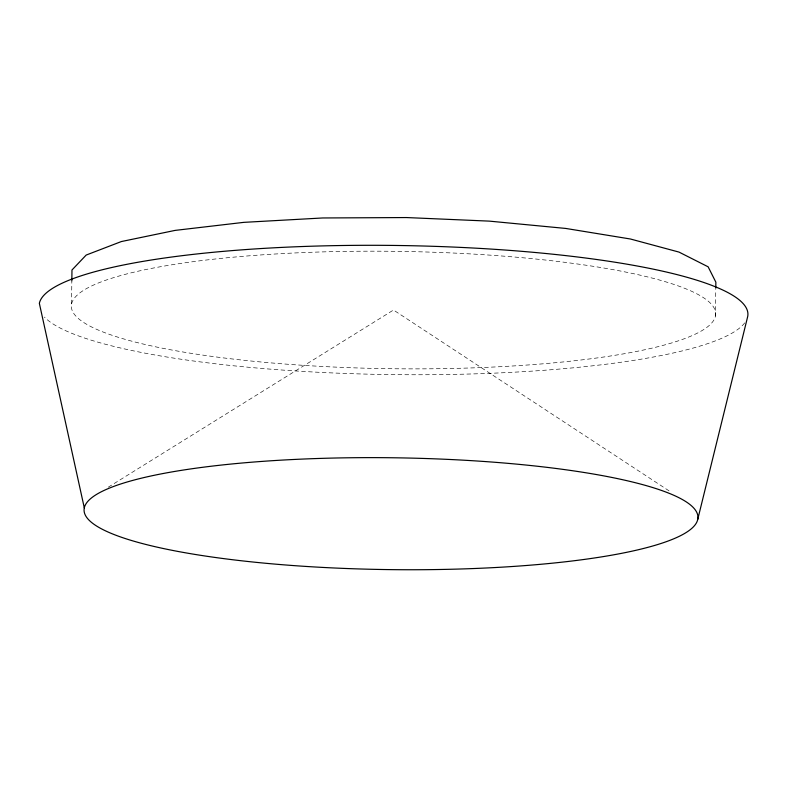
<?xml version="1.0" encoding="UTF-8"?>
<svg xmlns="http://www.w3.org/2000/svg" width="787" height="787" viewBox="0 0 787 787"><rect width="100%" height="100%" fill="white"/><g stroke="black" fill="none" stroke-linecap="round" stroke-linejoin="round"><path stroke-width="0.59" stroke-dasharray="3.94 2.95" d="M71.558 303.939L71.833 280.91M715.442 316.108A322.208 58.72 0.7 0 0 243.37 256.296A322.208 58.72 0.7 0 0 221.688 357.672A322.208 58.72 0.7 0 0 715.442 316.108L715.767 289.439M108.262 487.192L393.5 310.029L670.839 492.042M744.689 322.877A354.445 64.593 0.7 0 1 400.406 374.691A354.445 64.593 0.7 0 1 44.446 317.092"/><path stroke-width="1.18" d="M71.833 280.91L71.971 270L86.186 255.057L121.365 241.55L175.117 230.394L243.793 222.357L322.69 217.969L406.436 217.556L489.337 221.127L565.735 228.437L630.417 239.002L678.984 252.086L708.133 266.813L715.855 282.169L715.786 288.229M697.715 519.479A306.96 55.936 0.7 0 0 247.994 462.5A306.96 55.936 0.7 0 0 227.325 559.075A306.96 55.936 0.7 0 0 697.715 519.479L747.65 316.718A354.445 64.593 0.7 0 0 407.272 245.642A354.445 64.593 0.7 0 0 39.35 303.329L84.307 507.89"/></g></svg>
